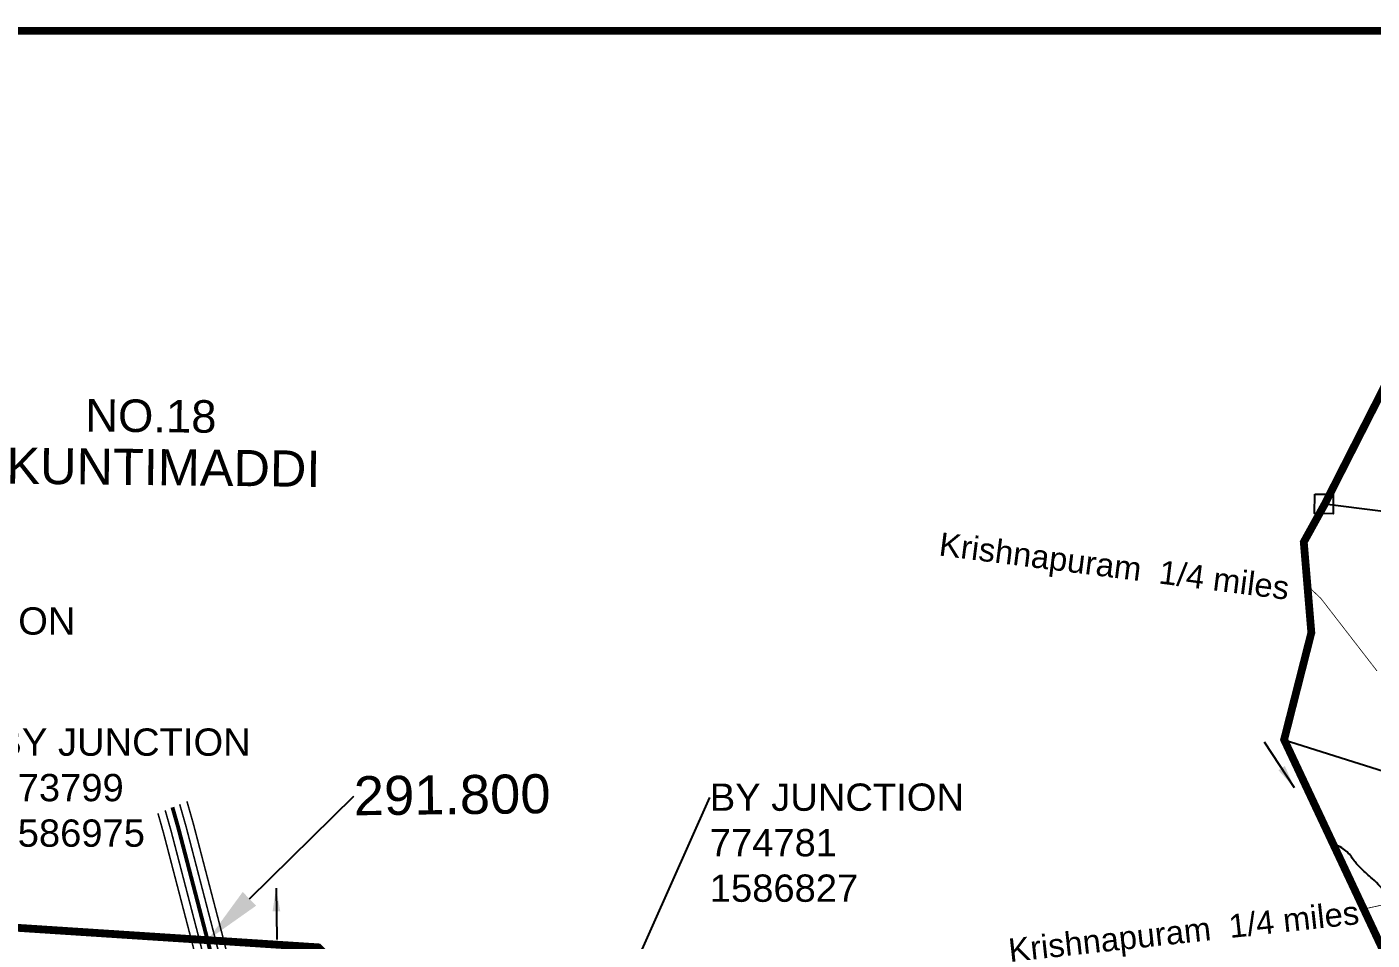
# Model space of a CAD drawing. Header units: feet. Extents: x 771100 to 779038, y 1577893 to 1588127.
# Drawn here: x 774042 to 775767, y 1586956 to 1588127 of the extents above; entities that cross this region are included whole.
import ezdxf
from ezdxf import colors
from ezdxf.entities.mleader import LeaderData, LeaderLine
from ezdxf.math import Vec2, Vec3

# ---------------------------------------------------------------- set-up
doc = ezdxf.new("R2010")
doc.units = ezdxf.units.FT
doc.header["$LTSCALE"] = 15
doc.header["$MEASUREMENT"] = 0
doc.linetypes.add('HIDDEN2', pattern=[0.1875, 0.125, -0.0625])
for name, color, linetype in [('CANAL1', 7, 'Continuous'), ('CRDS STONES', 7, 'Continuous'), ('PAPER SIZE', 10, 'Continuous'), ('PLOT', 7, 'Continuous'), ('PLOT NO', 7, 'Continuous'), ('ROADS', 6, 'Continuous'), ('TANKS-STREAM', 4, 'Continuous'), ('TEXT', 7, 'Continuous'), ('VILLAGE STONES', 240, 'Continuous')]:
    doc.layers.add(name, color=color, linetype=linetype)
doc.layers.add('VILLAGE BOUNDRY', color=5, linetype='HIDDEN2', lineweight=100)
doc.styles.get("Standard").update_dxf_attribs({"font": 'arial.ttf'})
doc.linetypes.add('DOTS', pattern='A,1e-06,-3,["●",Standard,S=3,R=0,X=-1.25,Y=-1.25],-3', length=6.000001)
doc.dimstyles.get("Standard").update_dxf_attribs({"dimtxt": 0.18, "dimasz": 0.18, "dimexe": 0.18, "dimexo": 0.0625, "dimgap": 0.09, "dimtad": 0, "dimtih": 1, "dimtoh": 1, "dimdec": 4, "dimzin": 0, "dimdsep": 46, "dimtxsty": 'Standard', "dimcen": 0.09, "dimadec": 0, "dimazin": 0, "dimtfac": 1, "dimtdec": 4, "dimtofl": 0, "dimtmove": 0, "dimatfit": 3, "dimfxl": 1, "dimtolj": 1, "dimtzin": 0, "dimarcsym": 0})

msp = doc.modelspace()

# ---------------------------------------------------------------- linework, layer by layer
at = {"layer": 'CANAL1', "color": 1, "const_width": 2}
for points in [[(774247.2, 1587134), (774255.7, 1587104.1), (774292.3, 1586963.8), (774319.7, 1586855.1), (774331.4, 1586804.7), (774368.2, 1586656.4), (774410.3, 1586487), (774433.9, 1586388.3), (774462.4, 1586269.6), (774500.1, 1586113.7), (774532.3, 1585993.3), (774539.5, 1585962.9), (774545.3, 1585931.6), (774548.4, 1585898.4), (774549.6, 1585862.9), (774544.2, 1585782.4), (774537.5, 1585688.9), (774527.5, 1585565.5), (774514.4, 1585451.6), (774493.2, 1585284.9), (774476.3, 1585150.8), (774459.2, 1585018.4), (774430.3, 1584785.7), (774415, 1584665.8)], [(774210, 1587118.6), (774217.1, 1587093.6), (774253.5, 1586953.9), (774280.8, 1586845.6), (774292.5, 1586795.3), (774329.4, 1586646.8), (774371.4, 1586477.5), (774395, 1586379), (774423.5, 1586260.2), (774461.3, 1586103.8), (774493.5, 1585983.5), (774500.3, 1585954.7), (774505.6, 1585926.1), (774508.4, 1585895.8), (774509.6, 1585863.6), (774504.3, 1585785.2), (774497.6, 1585692), (774487.7, 1585569.4), (774474.6, 1585456.4), (774453.5, 1585289.9), (774436.6, 1585155.8), (774419.6, 1585023.4), (774390.6, 1584790.7), (774375.4, 1584671)]]:
    msp.add_lwpolyline(points, dxfattribs=at)
at = {"layer": 'CANAL1', "color": 5, "const_width": 2}
for points in [[(774219.3, 1587122.4), (774226.8, 1587096.2), (774263.2, 1586956.3), (774290.5, 1586848), (774302.2, 1586797.7), (774339.1, 1586649.2), (774381.1, 1586479.9), (774404.7, 1586381.3), (774433.2, 1586262.6), (774471, 1586106.3), (774503.2, 1585986), (774510.1, 1585956.7), (774515.5, 1585927.4), (774518.4, 1585896.5), (774519.6, 1585863.4), (774514.3, 1585784.5), (774507.6, 1585691.2), (774497.6, 1585568.5), (774484.6, 1585455.2), (774463.5, 1585288.6), (774446.5, 1585154.6), (774429.5, 1585022.2), (774400.5, 1584789.4), (774385.3, 1584669.7)], [(774237.9, 1587130.2), (774246.1, 1587101.5), (774282.6, 1586961.3), (774310, 1586852.7), (774321.7, 1586802.3), (774358.5, 1586654), (774400.6, 1586484.6), (774424.1, 1586386), (774452.7, 1586267.3), (774490.4, 1586111.2), (774522.6, 1585990.9), (774529.7, 1585960.8), (774535.3, 1585930.2), (774538.4, 1585897.7), (774539.6, 1585863.1), (774534.2, 1585783.1), (774527.6, 1585689.7), (774517.5, 1585566.5), (774504.4, 1585452.8), (774483.3, 1585286.1), (774466.3, 1585152), (774449.3, 1585019.6), (774420.4, 1584786.9), (774405.1, 1584667.1)]]:
    msp.add_lwpolyline(points, dxfattribs=at)
at = {"layer": 'CANAL1', "color": 1, "linetype": 'HIDDEN2', "ltscale": 5, "const_width": 5}
msp.add_lwpolyline([(774228.6, 1587126.3), (774236.4, 1587098.9), (774272.9, 1586958.8), (774300.3, 1586850.4)], dxfattribs=at)
at = {"layer": 'PAPER SIZE', "color": 5, "const_width": 10}
msp.add_lwpolyline([(771105.5, 1588121.9), (778863, 1588121.9), (778863, 1577897.6), (771105.5, 1577897.6)], close=True, dxfattribs=at)
at = {"layer": 'PLOT'}
for points in [[(776461.4, 1586769.7), (776492, 1586975.7), (776508.7, 1587128.8), (776287.1, 1587287.1), (776119.9, 1587422.3), (776049.8, 1587471.8), (775706.2, 1587514.9)], [(775654.2, 1587213), (776030.9, 1587094), (776090.2, 1586901)]]:
    msp.add_lwpolyline(points, dxfattribs=at)
at = {"layer": 'ROADS', "linetype": 'HIDDEN2', "ltscale": 10, "const_width": 1}
msp.add_lwpolyline([(775773.3, 1587301.1), (775701.2, 1587394.3), (775684.6, 1587409.9)], dxfattribs=at)
at = {"layer": 'ROADS', "linetype": 'DOTS', "ltscale": 0.5, "const_width": 1}
msp.add_lwpolyline([(775759.3, 1586996.5), (775805, 1587006.4), (775926.3, 1587016.8), (776054.7, 1587021.4), (776104.8, 1587016.9), (776138, 1587016.6), (776209.2, 1586984.8), (776231.6, 1586975.6), (776256.3, 1586979.8), (776377.6, 1587001), (776401.5, 1587012)], dxfattribs=at)
at = {"layer": 'TANKS-STREAM'}
for points in [[(776496.7, 1587161.3), (776510.8, 1587135.5), (776523.2, 1587117.3), (776538.2, 1587107.9), (776552.4, 1587097.6), (776565.7, 1587079), (776571.5, 1587067.6), (776580.9, 1587047.3), (776589.2, 1587035.5), (776621.4, 1587006.8), (776632.2, 1586997), (776641.7, 1586982.2), (776649.2, 1586972.9), (776667.2, 1586964.7), (776686.1, 1586957.8), (776703.2, 1586946.3), (776715.7, 1586936.9), (776733.3, 1586927.1), (776745.8, 1586922.3), (776761.4, 1586919.2), (776783.7, 1586917.7), (776794.2, 1586917.2), (776818.1, 1586911.9), (776833.5, 1586902.1), (776850.1, 1586895.4), (776863.8, 1586880.1), (776881.8, 1586866.9), (776881.7, 1586861), (776853, 1586853.3), (776834.4, 1586845.6), (776826.7, 1586831.3), (776797.5, 1586809.8), (776777.1, 1586797.8), (776769.9, 1586789.1), (776761.6, 1586781.5), (776745.7, 1586776.1), (776721.3, 1586766.6), (776692.5, 1586747.2), (776663.7, 1586730.1), (776644.9, 1586709.3), (776636.6, 1586694.8), (776610, 1586688), (776585.2, 1586686.2), (776562.2, 1586687.3), (776535.2, 1586703.5), (776521.1, 1586710.1), (776495.5, 1586718.1), (776479.3, 1586727.1), (776433.1, 1586727.4), (776377.2, 1586715.6), (776346.1, 1586711.2), (776308.1, 1586712.2), (776272.1, 1586714.1), (776240.5, 1586715.9), (776228.7, 1586716.3), (776191.2, 1586711.4), (776169.1, 1586713.1), (776186.9, 1586714.1), (776144.6, 1586726.4), (776118.6, 1586733.4), (776078.3, 1586739.2), (776047.4, 1586750.1), (776046.1, 1586769), (776052, 1586796.6), (776053.6, 1586810.5), (776060, 1586838.6), (776064.5, 1586860.7), (776054.9, 1586884.4), (776044.5, 1586889.7), (776016.7, 1586892.3), (775996.5, 1586897.7), (775960.2, 1586896.7), (775891.9, 1586894.6), (775860.3, 1586894.9), (775836.2, 1586893.8), (775807.4, 1586891.7), (775774.8, 1586888.3), (775757.3, 1586886.1)], [(775871.6, 1586892.4), (775873.1, 1586908.4), (775842.4, 1586944.6), (775829.8, 1586959.8), (775804.5, 1586988.2), (775786.9, 1587012.9), (775767.3, 1587034.8), (775753.3, 1587047.2), (775745.3, 1587056.2), (775735.1, 1587069), (775720.1, 1587078.6)]]:
    msp.add_spline(points, degree=3, dxfattribs=at)
at = {"layer": 'VILLAGE BOUNDRY', "lineweight": -2, "ltscale": 10, "const_width": 10}
msp.add_lwpolyline([(773790.6, 1586987.3), (774415.6, 1586946.7), (774452.7, 1586909.6), (774695.1, 1586806.7), (774747.5, 1586772.9), (774787.3, 1586844.5), (774902.3, 1586799.6), (775057.6, 1586707.3), (775189.9, 1586700.7), (775205.7, 1586681), (775523.5, 1586852.8), (775700.1, 1586857.7), (775794.6, 1586914.3), (775654.2, 1587213), (775689.1, 1587350.1), (775679.4, 1587466.4), (775706.2, 1587514.9), (775797.1, 1587693.7)], dxfattribs=at)
at = {"layer": 'VILLAGE STONES'}
msp.add_lwpolyline([(775693.5, 1587527.9), (775717.2, 1587527.6), (775717, 1587502.5), (775693.3, 1587502.8)], close=True, dxfattribs=at)

# ---------------------------------------------------------------- texts
at = {"layer": 'PLOT NO'}
for rotation, p in [(352.7507, (775210.4, 1587449.3)), (6.2216, (775302.4, 1586927.8))]:
    msp.add_text('Krishnapuram  1/4 miles', height=30, rotation=rotation, dxfattribs=at).set_placement(p)
at = {"layer": 'TEXT', "color": 1}
for s, height, p in [('NO.18', 41.69, (774116.6, 1587608.2)), ('KUNTIMADDI', 46.33, (774015.5, 1587541.3))]:
    msp.add_text(s, height=height, rotation=359.3999, dxfattribs=at).set_placement(p)

# ---------------------------------------------------------------- leaders
at = {"layer": 'CRDS STONES', "color": 1}
ml = msp.add_multileader_mtext('Standard', dxfattribs=at)
ml.set_content('BY JUNCTION \\P773603\\P1587270', color=1)
ml.set_leader_properties()
ml.build(insert=Vec2(0, 0))
ml.multileader.update_dxf_attribs({"dogleg_length": 0.36, "arrow_head_size": 35})
ctx = ml.context
ctx.base_point, ctx.char_height, ctx.arrow_head_size, ctx.landing_gap_size, ctx.plane_origin = Vec3(773778.1, 1587364.9), 35, 35, 0.09, Vec3(773304.6, 1587474.1)
notes = []
notes.append((ctx, [(0, (1, 1, 0), (773778.1, 1587364.9), (1, 0), 1.396927018504357e-11, [(0, [(773616.8, 1587268.2)], 0, [])])]))
ctx.mtext.insert, ctx.mtext.flow_direction = Vec3(773778.2, 1587382.7), 5
ml = msp.add_multileader_mtext('Standard', dxfattribs=at)
ml.set_content('BY JUNCTION \\P773799\\P1586975', color=1)
ml.set_leader_properties()
ml.build(insert=Vec2(0, 0))
ml.multileader.update_dxf_attribs({"dogleg_length": 0.36, "arrow_head_size": 35})
ctx = ml.context
ctx.base_point, ctx.char_height, ctx.arrow_head_size, ctx.landing_gap_size, ctx.plane_origin = Vec3(774002.9, 1587209.6), 35, 35, 0.09, Vec3(773393.9, 1586692.6)
notes.append((ctx, [(0, (1, 1, 0), (774002.9, 1587209.6), (1, 0), 1.396927018504357e-11, [(0, [(773797.9, 1586985.7)], 0, [])])]))
ctx.mtext.insert, ctx.mtext.flow_direction = Vec3(774003, 1587227.4), 5
ml = msp.add_multileader_mtext('Standard', dxfattribs=at)
ml.set_content('BY JUNCTION \\P774781\\P1586827', color=1)
ml.set_leader_properties()
ml.build(insert=Vec2(0, 0))
ml.multileader.update_dxf_attribs({"dogleg_length": 0.36, "arrow_head_size": 35})
ctx = ml.context
ctx.base_point, ctx.char_height, ctx.arrow_head_size, ctx.landing_gap_size, ctx.plane_origin = Vec3(774917.6, 1587139), 35, 35, 0.09, Vec3(774391.9, 1586540.6)
notes.append((ctx, [(0, (1, 1, 0), (774917.6, 1587139), (1, 0), 1.396927018504357e-11, [(0, [(774786, 1586843.5)], 0, [])])]))
ctx.mtext.insert, ctx.mtext.flow_direction = Vec3(774917.7, 1587156.8), 5
at = {"layer": 'PLOT NO', "color": 5}
for points in [[(775667.4, 1587151.4), (775629.1, 1587210)], [(774361.5, 1587022.8), (774362.5, 1586956.8)]]:
    msp.add_leader(points, dimstyle='Standard', override={"dimasz": 30, "dimgap": 0.09, "dimtad": 0, "dimzin": 2}, dxfattribs=at)
at = {"layer": 'VILLAGE STONES', "color": 1}
ml = msp.add_multileader_mtext('Standard', dxfattribs=at)
ml.set_content('291.800', color=1)
ml.set_leader_properties()
ml.build(insert=Vec2(0, 0))
ml.multileader.update_dxf_attribs({"dogleg_length": 0.36, "arrow_head_size": 75})
ctx = ml.context
ctx.base_point, ctx.char_height, ctx.arrow_head_size, ctx.landing_gap_size, ctx.plane_origin, ctx.plane_x_axis, ctx.plane_y_axis = Vec3(774461, 1587140.6), 50, 75, 0.0498, Vec3(774448.2, 1587017.9), Vec3(0.999936, 0.011314), Vec3(-0.011314, 0.999936)
notes.append((ctx, [(0, (1, 1, 0), (774461, 1587140.6), (0.999936, 0.011314), 7.733052732383383e-12, [(0, [(774273.9, 1586956.3)], 0, [])])]))
ctx.mtext.insert, ctx.mtext.text_direction, ctx.mtext.rotation, ctx.mtext.flow_direction = Vec3(774460.8, 1587166), Vec3(0.999936, 0.011314), 0.011314, 5
for ctx, leaders in notes:
    for number, flags, end, landing, length, lines in leaders:
        leader = LeaderData()
        leader.index, (leader.has_last_leader_line, leader.has_dogleg_vector, leader.attachment_direction) = number, flags
        leader.last_leader_point, leader.dogleg_vector, leader.dogleg_length = Vec3(end), Vec3(landing), length
        for number, points, colour, breaks in lines:
            line = LeaderLine()
            line.index, line.vertices, line.color, line.breaks = number, Vec3.list(points), colors.encode_raw_color(colour), breaks
            leader.lines.append(line)
        ctx.leaders.append(leader)

doc.saveas('drawing.dxf')
